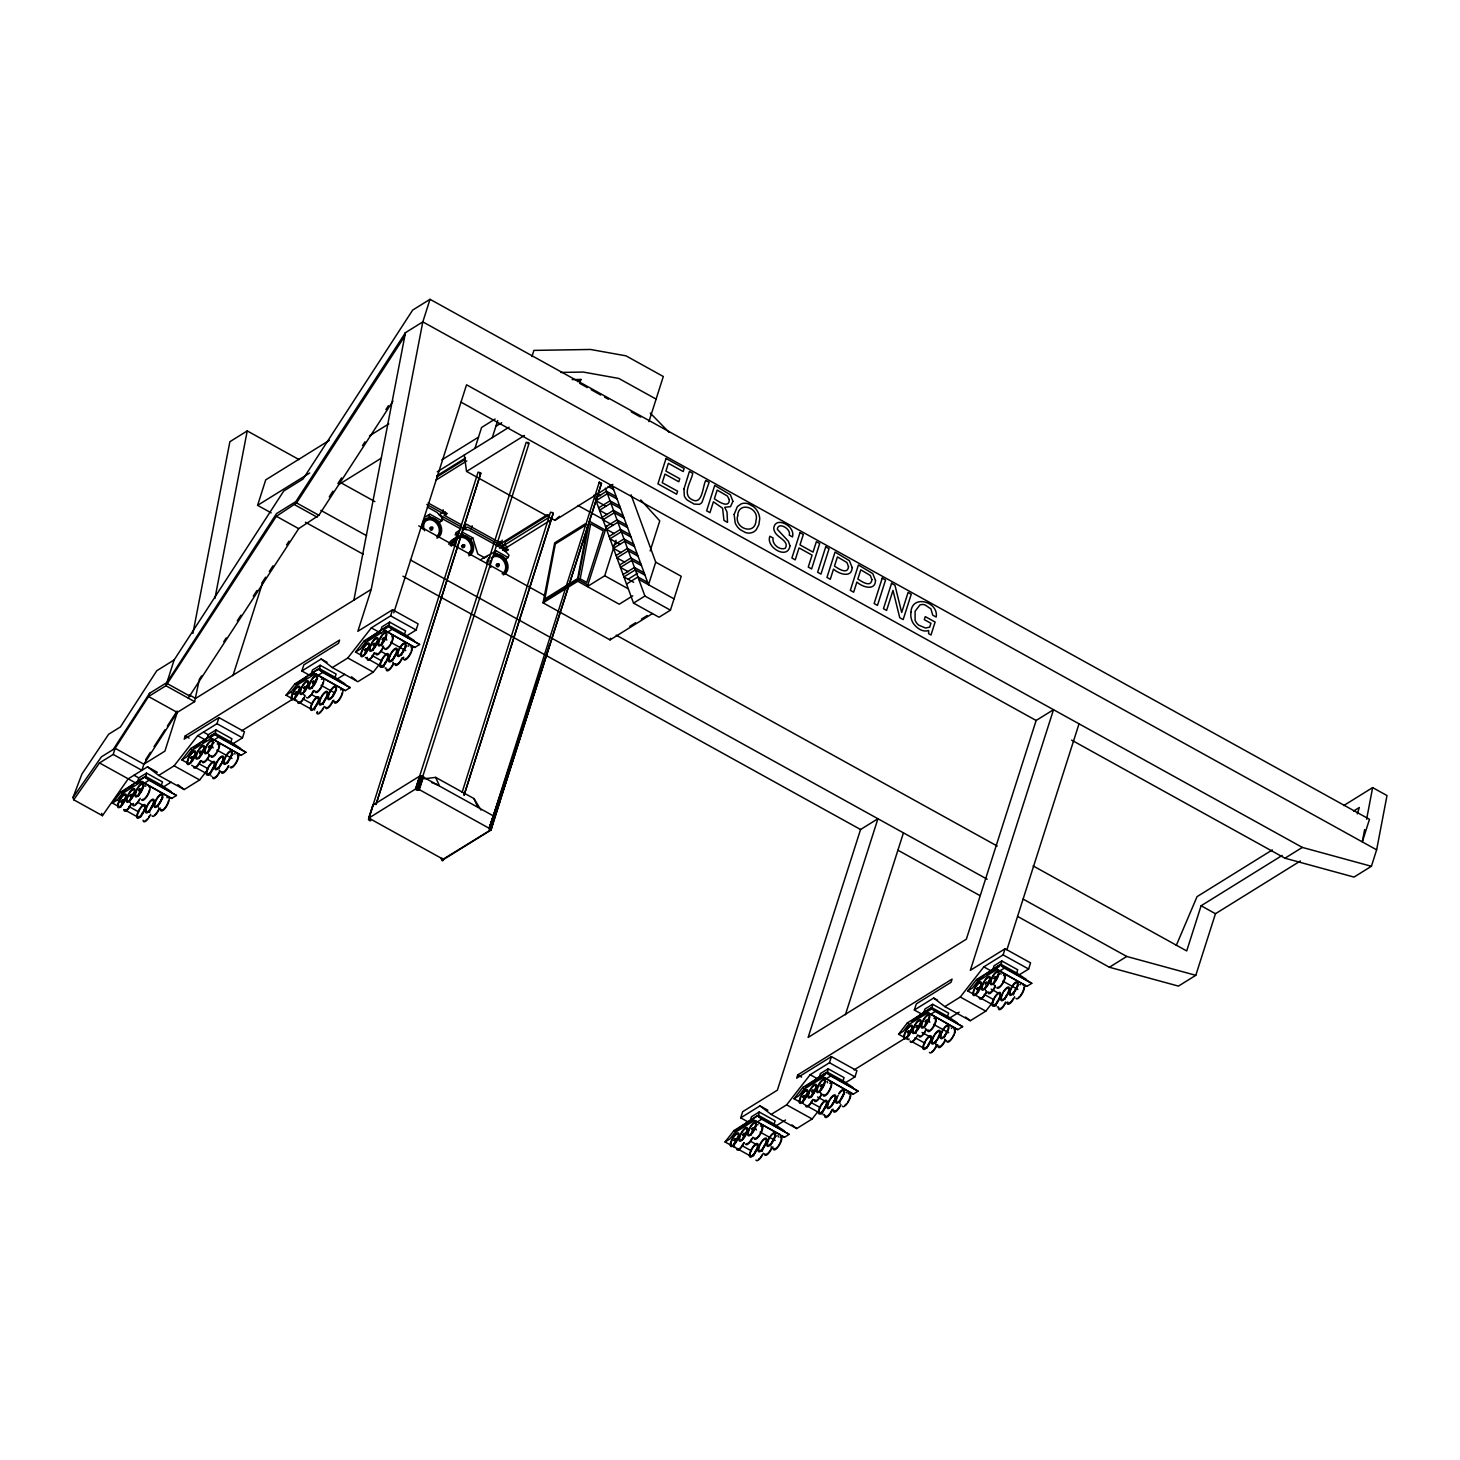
<?xml version="1.0" encoding="UTF-8"?>
<svg xmlns="http://www.w3.org/2000/svg" width="1460" height="1460" viewBox="0 0 1460 1460"><rect width="100%" height="100%" fill="white"/><g stroke="black" fill="none" stroke-linecap="round" stroke-linejoin="round"><path stroke-width="1.5" d="M432.342 529.159C430.846 533.01 427.889 525.764 431.722 527.754M652.492 613.547L610.043 639.9L543.047 602.834L554.69 542.846L585.551 523.665M586.19 524.779L555.329 543.959L544.854 598.91L577.649 578.543L587.705 525.783M580.204 578.835L590.68 523.848L603.272 530.82L586.792 582.485L580.204 578.835L579.237 579.438M1364.644 829.572L1362.29 841.891L1369.48 819.315L430.025 299.3L412.669 310.086L303.041 479.026L283.751 490.998L174.142 659.938L165.911 685.744L148.537 696.529L115.157 748.305L113.205 754.437L99.499 762.941L73.73 799.788L102.437 815.684L128.206 778.837L147.515 766.847L157.315 772.285M1366.615 819.242L1372.637 787.597L1387 795.554L1376.634 849.83L1371.396 866.291L1354.022 877.077L1284.964 858.206L1071.64 740.129M192.903 633.403L229.877 441.705L247.233 430.919L299.099 459.626M199.016 680.962L194.618 701.639L177.244 712.425L143.865 764.201L141.912 770.314L113.205 754.437M214.93 598.454L247.233 430.919M353.868 600.151L405.46 332.661L422.816 321.875L430.025 299.3M406.5 635.994L416.137 629.99L418.107 623.858L392.576 609.733L357.846 631.304L371.241 589.365L422.816 321.875L1376.634 849.83M368.522 819.462C370.767 815.008 372.026 824.17 368.522 819.462L478.077 472.146L480.668 472.784L479.72 473.697M480.632 473.551L375.968 804.624L480.851 473.223M415.443 789.294L418.363 790.225L415.443 789.294L526.166 442.344L528.666 442.617L527.954 443.73M462.126 792.324L550.493 512.223L552.847 512.661L552.5 513.792M464.061 795.226L553.048 513.646M443.876 859.52C438.748 855.159 442.854 864.557 443.384 859.046L491.144 829.663L499.63 802.836L498.699 801.047L488.881 828.587L490.651 830.229L549.635 644.462L489.392 828.002M499.594 802.434L601.502 483.351L599.293 482.128L599.239 483.461M464.152 794.915L553.267 513.299M491.144 829.663L489.283 828.349L599.293 482.128M194.618 701.639L165.911 685.744L276.36 516.274L296.562 502.915L403.945 337.406L405.46 332.661L295.851 501.601L276.542 513.573L166.933 682.514L149.577 693.299L148.537 696.529L177.244 712.425L164.907 751.133L143.865 764.201L115.157 748.305L101.452 756.809L73 797.507L73.73 799.788M120.231 807.38L112.402 803.055L121.289 791.667L122.239 792.196L137.751 781.1L138.791 777.888L146.511 773.088L162.462 781.921L161.421 785.152L171.313 791.703M146.511 773.088L145.781 777.578M271.177 512.861L257.599 505.342L265.72 479.865L329.394 440.318M309.721 675.341L301.873 670.98L303.826 664.866L338.556 643.294L339.578 640.064L185.219 735.931L184.197 739.143L218.927 717.59L244.44 731.716L242.488 737.829L232.833 743.833M193.432 747.83L207.21 737.975L208.251 734.745L215.97 729.945L231.921 738.778L230.881 742.008L240.772 748.56M147.515 766.847L158.702 775.424L174.123 765.825L197.666 735.694L216.974 723.704L218.927 717.59M232.943 675.633L262.745 582.284M215.97 729.945L215.24 734.435L209.82 737.811M311.527 709.305L286.05 695.197L294.938 683.827L295.905 684.357L311.418 673.261L312.44 670.049L320.16 665.249L336.11 674.082L335.088 677.312L344.962 683.864M320.16 665.249L319.448 669.739M367.08 639.973L380.877 630.136L381.899 626.906L389.619 622.106L405.57 630.939L404.548 634.169L414.421 640.721M301.873 670.98L321.163 659.008L332.351 667.567L347.79 657.986L371.333 627.855L390.623 615.864L392.576 609.733M389.619 622.106L388.907 626.595M393.762 612.853L466.543 384.801L1302.338 847.42L1371.396 866.291M551.917 519.358L502.714 549.909L505.58 551.515L508.481 549.708L467.656 527.115L464.755 528.903L439.241 514.778L442.124 512.989L443.165 509.759M438.183 523.063L441.851 520.782L442.617 518.373L437.014 512.405L427.433 507.113M461.579 524.888L444.351 515.343L445.391 512.113M474.92 448.402L481.599 427.452L495.104 419.056M455.264 540.109L457.327 533.648M457.491 537.006L458.86 532.699L455.191 534.981L455.976 532.553L459.827 530.163M415.662 788.966L419.768 776.063L372.884 805.172L368.778 818.074L443.566 859.484L491.034 829.992L494.392 817.016M492.276 437.635L497.732 420.535M464.755 528.903L465.776 525.673M471.16 529.049L472.182 525.819M531.933 356.568L533.885 350.4L590.497 349.469L625.993 355.838L663.314 376.498L648.915 421.666M373.066 805.263L368.814 818.093L415.99 788.747L417.706 789.185L421.83 776.282L492.987 815.684M422.506 777.213L529.086 443.274M422.634 777.267L421.83 776.282L423.455 776.72L419.33 789.623L415.899 788.856L419.33 789.623L489.283 828.349M499.229 544.58L500.251 541.368M501.163 543.394L502.185 540.163M504.357 545.164L505.379 541.934L549.142 514.76M504.539 559.782L508.189 557.519L508.974 555.092L503.353 549.142L468.916 530.071L461.762 528.958M572.192 379.6L580.916 379.472L579.693 383.341L587.34 387.575M543.047 602.834L577.777 581.262L589.42 521.275L605.371 530.108M606.648 526.074L587.34 586.555L604.714 575.769L613.985 546.733L612.598 545.967L623.967 538.904L633.677 544.27M614.496 545.127L616.029 540.291M610.043 639.9L610.554 638.294M650.174 550.949L659.774 520.855L640.776 499.94M631.03 494.776L655.722 562.173L648.514 584.748L612.744 487.147L609.97 485.614M593.983 495.195L633.53 603.108L659.044 617.233L670.432 610.17L681.236 576.298L655.722 562.173M748.542 1122.192L740.695 1117.849L742.647 1111.717L777.377 1090.164L860.561 829.517L877.934 818.731L808.128 1037.439L966.356 939.182L1036.144 720.473L1053.518 709.688L970.334 970.334L1005.064 948.763L1030.578 962.888L1028.625 969.02L1018.989 975.006M750.549 1156.046L725.072 1141.957L733.96 1130.569L734.928 1131.098L750.44 1120.021L751.462 1116.791L759.182 1111.991L775.132 1120.824L774.11 1124.054L783.983 1130.606M759.182 1111.991L758.47 1116.48M922.209 1014.353L914.343 1010.01L916.314 1003.878L951.044 982.306L952.066 979.094L797.707 1074.943L796.686 1078.173L831.415 1056.602L856.929 1070.727L854.976 1076.859L845.322 1082.846M805.591 1086.678L819.389 1076.823L820.411 1073.593L828.13 1068.793L844.081 1077.626L843.059 1080.856L852.932 1087.408M740.695 1117.849L759.985 1105.877L771.172 1114.436L786.611 1104.855L810.154 1074.724L829.462 1062.734L831.415 1056.602M828.13 1068.793L827.418 1073.283M845.395 1014.755L903.448 832.857M911.825 1020.905L923.888 1012.291L924.928 1009.061L932.648 1004.279L948.598 1013.094L947.558 1016.324L957.45 1022.876M932.648 1004.279L931.918 1008.75L912.007 1021.124M995.118 1006.104L967.67 990.92L976.576 979.532L977.525 980.061L993.037 968.984L994.078 965.753L1001.779 960.954L1017.729 969.787L1016.707 973.017L1026.581 979.569M914.343 1010.01L933.652 998.038L944.839 1006.597L960.278 997.016L983.821 966.867L1003.111 954.895L1005.064 948.763M1001.779 960.954L1001.067 965.443M1006.944 949.712L1079.031 723.813M1282.154 855.451L1201.105 905.766L1186.706 950.934L1033.114 865.908M1017.675 916.478L1109.381 967.25L1178.439 986.102L1195.795 975.316L1215.468 913.723L1300.367 860.998M1357.307 813.841L1359.333 807.508L1353.548 811.103M499.521 802.033L601.502 483.351M419.312 788.035L423.455 776.72L422.36 777.45M73 797.507L81.942 774.001L108.66 734.234L120.432 726.916L156.786 670.724L174.142 659.938M1176.267 945.441L1197.054 896.641L1272.317 849.921M113.223 749.491L149.577 693.299M145.58 759.766L150.417 752.283M154.048 746.662L164.962 729.799M167.371 726.058L177.061 711.075M199.126 679.703L201.589 675.907M223.745 641.725L226.209 637.929M237.305 620.847L240.991 615.153M253.31 596.173L256.996 590.479M261.924 582.887L265.629 577.193M269.315 571.499L273.02 565.805M286.562 544.927L289.025 541.131M188.231 698.099L298.698 528.648L318.901 515.27L392.941 401.135M329.266 496.874L332.953 491.18M337.88 483.589L341.567 477.894M362.518 445.628L364.982 441.832M385.915 409.566L388.378 405.752M112.402 803.055L117.22 800.043L122.184 793.692L141.875 781.465L171.66 798.456L176.496 795.463L144.832 777.048L121.289 791.667M181.861 759.912L190.749 748.524L214.291 733.905L245.955 752.32L241.137 755.331L211.335 738.322L191.643 750.549L186.679 756.919L181.861 759.912L187.738 763.16M158.702 775.424L184.215 789.55L199.655 779.95L206.572 771.099M286.05 695.197L290.868 692.204L295.851 685.853L315.524 673.626L345.327 690.616L350.144 687.623L318.481 669.209L294.938 683.827M355.51 652.072L364.398 640.684L387.94 626.066L419.604 644.481L414.786 647.473L384.984 630.483L365.31 642.71L360.328 649.08L355.51 652.072L361.387 655.321M332.351 667.567L357.864 681.711L373.304 672.111L380.239 663.26M794.021 1098.759L802.909 1087.371L826.451 1072.753L858.115 1091.168L853.297 1094.179L823.495 1077.17L803.821 1089.397L798.839 1095.766L794.021 1098.759L799.898 1102.008M771.172 1114.436L796.704 1128.562L812.143 1118.98L817.673 1111.899M898.539 1034.227L907.427 1022.84L930.969 1008.221L962.633 1026.654L957.815 1029.647L928.012 1012.656L908.321 1024.865L903.357 1031.234L898.539 1034.227L908.339 1039.648M976.576 979.532L1000.118 964.914L1031.782 983.328L1026.946 986.34L997.162 969.33L977.47 981.558L972.506 987.927L967.67 990.92M944.839 1006.597L970.353 1020.722L985.792 1011.141L992.709 1002.272M464.298 455.009L466.561 471.434L554.928 520.344L559.417 516.329M423.455 776.72L422.214 777.815L421.356 776.647M257.599 505.342L309.684 473.003M369.508 435.846L388.798 423.874M338.793 484.574L381.243 458.203M441.851 459.882L478.515 437.124M495.889 426.338L501.674 422.743M577.448 381.626L580.916 379.472M437.288 471.781L509.102 427.178M436.613 475.942L465.558 457.965M436.649 477.073L465.192 459.352M435.956 480.103L466.817 460.922M466.561 471.434L524.45 435.481M441.851 520.782L430.043 514.248L427.926 515.562L439.715 522.096M444.351 515.343L447.253 513.555L428.108 502.952M463.495 525.947L466.379 524.14L507.533 546.916M371.241 589.365L195.64 698.409L189.271 694.887M469.116 540.182L472.784 537.919L477.803 553.979L484.173 557.501L496.4 550.986L508.189 557.519M497.294 545.784L547.464 514.632M480.322 559.892L484.173 557.501M499.521 548.157L548.723 517.588M496.4 550.986L494.265 552.3L506.072 558.833M502.404 549.745L503.353 549.142M554.928 520.344L612.817 484.392M137.751 781.1L145.471 776.318L161.421 785.152M207.21 737.975L214.93 733.175L230.881 742.008M311.418 673.261L319.138 668.479L335.088 677.312M380.877 630.136L388.597 625.336L404.548 634.169M597.049 497.185L606.539 491.29L616.248 496.674M122.239 792.196L125.87 789.933M129.484 787.688L133.115 785.443M136.729 783.199L140.361 780.954M193.523 747.921L198.943 744.563M202.575 742.3L206.189 740.056M301.326 680.981L306.764 677.604M310.396 675.36L314.01 673.096M367.172 640.082L379.855 632.216M383.469 629.972L387.101 627.727M141.875 781.465L144.23 783.272L149.048 780.279L176.496 795.463M213.689 740.147L218.525 737.136L245.955 752.32M315.524 673.626L317.879 675.433L322.715 672.439L350.144 687.623M387.356 632.289L392.174 629.296L419.604 644.481M598.636 507.879L610.024 500.817L619.733 506.182M241.612 730.876L291.781 699.723M163.374 786.958L171.094 782.177M337.041 679.119L344.761 674.337M602.122 517.406L613.51 510.343L623.219 515.708M605.608 526.932L616.996 519.851L626.705 525.235M609.094 536.459L620.482 529.378L630.191 534.761M616.083 555.493L627.471 548.431L637.18 553.796M543.558 601.21L578.288 579.638L587.869 584.949M619.569 565.02L630.957 557.957L640.666 563.323M623.055 574.546L634.443 567.466L644.152 572.849M628.092 579.218L637.582 573.324M626.541 584.055L637.929 576.992L647.638 582.376M632.746 595.826L619.241 604.221L577.777 581.262M633.53 603.108L644.9 596.045L670.432 610.17M629.844 626.322L635.629 622.726M641.433 619.131L647.218 615.536M819.389 1076.823L827.108 1072.023L843.059 1080.856M993.037 968.984L1000.757 964.184L1016.707 973.017M750.44 1120.021L758.16 1115.221L774.11 1124.054M923.888 1012.291L931.608 1007.491L947.558 1016.324M733.96 1130.569L757.503 1115.951L789.167 1134.365L784.348 1137.358L754.546 1120.367L734.873 1132.595L729.89 1138.964L725.072 1141.957M805.683 1086.769L825.612 1074.414M977.525 980.061L982.963 976.685M986.577 974.441L999.26 966.575M734.928 1131.098L753.031 1119.856M825.867 1078.995L830.685 1075.984L858.115 1091.168M997.162 969.33L999.516 971.137L1004.334 968.144L1031.782 983.328M756.9 1122.174L761.737 1119.181L789.167 1134.365M930.367 1014.463L935.203 1011.47L962.633 1026.654M854.1 1069.906L904.269 1038.753M775.862 1125.988L785.517 1120.003M949.511 1018.149L959.165 1012.163M1343.711 805.573L1372.637 787.597M1109.381 967.25L1126.755 956.464L1195.795 975.316M1284.964 858.206L1302.338 847.42M436.923 538.174L438.474 537.335A11.224 9.07 58.2 0 0 434.952 518.866A11.224 9.07 58.2 0 0 422.451 528.465M468.824 555.84L470.375 554.983A11.224 9.07 58.2 0 0 472.511 542.883A11.224 9.07 58.2 0 0 461.816 535.218M503.262 574.893L504.832 574.054A11.224 9.07 58.2 0 0 506.31 560.64A11.224 9.07 58.2 0 0 493.882 554.709M424.805 517.041L430.043 514.248M483.625 558.304L487.111 556.442M925.932 1020.175C923.048 1025.449 927.903 1015.795 929.801 1022.274M417.87 789.842L419.33 789.623L417.706 789.185M424.459 778.746L435.682 777.377L473.952 798.565L480.979 810.044M560.64 372.428L583.288 372.063L618.784 378.432L656.106 399.091M383.013 638.038C379.819 643.002 384.965 634.333 386.791 640.119M209.346 745.877C206.17 750.841 211.298 742.173 213.124 747.958M752.575 1127.905C749.308 1132.814 754.802 1124.328 756.353 1130.003M431.521 782.469L439.277 785.48L435.682 777.377M497.769 564.254C493.316 563.706 499.083 569.856 498.553 565.13M577.649 578.543L579.273 579.218M591.172 389.71L600.735 395.003M604.568 397.12L608.4 399.237M631.195 411.866L640.666 417.104M461.123 402.193L1036.144 720.473M608.072 486.454L613.62 489.52M617.106 499.046L607.396 493.681L596.027 500.743L605.736 506.109M597.25 493.827L600.571 495.67M620.61 508.573L610.9 503.189L599.512 510.27L607.269 514.559M624.095 518.099L614.386 512.716L602.998 519.778L612.707 525.162M627.581 527.608L617.872 522.242L606.484 529.305L614.258 533.612M578.032 505.489L603.947 519.833M631.067 537.134L621.358 531.769L609.97 538.831L619.679 544.197M634.553 546.661L624.843 541.277L613.455 548.358L621.23 552.646M638.038 556.187L628.329 550.803L616.959 557.884L624.716 562.173M641.542 565.695L631.833 560.33L620.445 567.392L628.202 571.699M645.028 575.222L635.319 569.856L623.931 576.919L633.64 582.303M638.805 579.383L674.027 598.874M604.714 575.769L628.293 588.818M1201.105 905.766L1215.468 913.723M442.234 512.642L446.158 514.814M426.813 504.503L442.124 512.989M501.455 546.952L507.514 550.311M442.088 518.629L460.028 528.557M462.948 532.462L472.784 537.919M460.831 533.794L470.667 539.233M340.983 482.804L374.891 501.583M418.764 525.856L544.434 595.424M616.23 635.173L997.216 846.034M320.817 510.361L366.57 535.692M410.351 559.91L987.179 879.212M1023.077 899.068L1126.755 956.464M296.562 502.915L318.901 515.27M294.81 504.832L317.149 517.187M305.432 522.242L363.138 554.18M402.923 576.207L860.561 829.517M898.046 850.267L979.788 895.509M276.36 516.274L298.698 528.648M390.623 615.864L416.137 629.99M1003.111 954.895L1028.625 969.02M384.984 630.483L414.786 647.473M999.516 971.137L1026.946 986.34M371.333 627.855L381.151 633.293M983.821 966.867L991.668 971.228M390.568 642.217L405.661 650.576M1002.728 981.065L1017.821 989.424M364.398 640.684L365.365 641.214M365.31 642.71L369.234 644.882M380.987 651.379L386.863 654.646M977.47 981.558L981.394 983.73M991.194 989.15L999.023 993.493M372.099 655.577L381.899 660.997M984.259 994.424L994.059 999.845M365.31 657.493L382.94 667.256M347.79 657.986L373.304 672.111M960.278 997.016L985.792 1011.141M321.163 659.008L327.058 662.274M933.652 998.038L937.576 1000.209M928.012 1012.656L957.815 1029.647M317.879 675.433L345.327 690.616M321.09 685.342L334.303 692.661M933.579 1024.372L948.69 1032.731M907.427 1022.84L908.394 1023.369M311.527 694.522L317.404 697.77M922.045 1032.457L929.892 1036.801M290.868 692.204L294.792 694.376M302.64 698.72L312.422 704.14M915.11 1037.75L924.91 1043.17M912.245 1041.82L924.016 1048.335M167.663 683.827L189.982 696.183M216.974 723.704L242.488 737.829M829.462 1062.734L854.976 1076.859M203.469 732.099L208.251 734.745M211.335 738.322L241.137 755.331M823.495 1077.17L853.297 1094.179M197.666 735.694L205.531 740.038M810.154 1074.724L818.02 1079.068M216.901 750.057L232.012 758.415M185.219 735.931L189.143 738.103M797.707 1074.943L801.631 1077.115M190.749 748.524L191.716 749.053M802.909 1087.371L803.876 1087.901M191.643 750.549L195.567 752.721M207.32 759.236L213.215 762.485M803.821 1089.397L807.727 1091.569M817.527 1096.989L825.375 1101.333M198.432 763.416L208.232 768.854M810.61 1102.264L820.411 1107.702M191.661 765.332L209.291 775.096M803.821 1104.18L821.451 1113.943M174.123 765.825L199.655 779.95M786.611 1104.855L812.143 1118.98M759.985 1105.877L767.851 1110.221M133.992 775.242L138.791 777.888M754.546 1120.367L780.023 1134.475M144.23 783.272L171.66 798.456M99.499 762.941L136.072 783.18M760.112 1132.084L775.223 1140.442M750.549 1141.264L756.426 1144.53M122.184 793.692L128.06 796.941M137.861 802.361L143.737 805.628M117.22 800.043L121.143 802.215M128.973 806.559L138.773 811.979M741.662 1145.461L751.444 1150.881M124.155 809.552L137.861 817.144M421.83 776.282L422.907 777.085M1000.118 964.914L1004.334 968.144M965.553 1017.054L970.353 1020.722M930.969 1008.221L935.203 1011.47M387.94 626.066L392.174 629.296M351.477 676.801L356.276 680.47M318.481 669.209L322.715 672.439M826.451 1072.753L830.685 1075.984M791.904 1124.893L796.704 1128.562M757.503 1115.951L761.737 1119.181M781.976 1135.552L784.348 1137.358M214.291 733.905L218.525 737.136M177.828 784.64L184.215 789.55M144.832 777.048L149.048 780.279M650.248 413.07L669.118 432.361M489.027 828.44L490.45 830.357M473.952 798.565L477.566 806.668M605.371 488.114L644.9 596.045M101.707 813.384L102.437 815.684M416.629 788.364L416.812 789.349M945.587 1039.575A6.57 2.19 -61 0 1 944.565 1039.064M944.51 1037.129A6.57 2.19 -61 0 1 947.996 1030.012M951.281 1027.986A6.57 2.19 -61 0 1 951.683 1028.424M218.325 744.655A6.57 2.19 -61 0 1 218.452 748.378M217.887 749.874A6.57 2.19 -61 0 1 217.138 751.407M216.262 752.867A6.57 2.19 -61 0 1 214.328 755.185M213.434 755.897A6.57 2.19 -61 0 1 211.627 755.733M322.988 682.331A6.57 2.19 -61 0 1 319.977 688.828A6.57 2.19 -61 0 1 316.218 691.492M374.654 652.711A7.738 2.573 -61 0 1 367.281 659.628M367.099 658.661A7.738 2.573 -61 0 1 367.208 657.347M304.647 694.996A6.57 2.19 -61 0 1 303.625 694.486M303.552 692.551A6.57 2.19 -61 0 1 308.936 683.682M296.745 700.034A6.57 2.19 -61 0 1 294.938 699.869M294.774 699.066A6.57 2.19 -61 0 1 296.526 693.573M297.42 692.113A6.57 2.19 -61 0 1 300.249 689.065M422.798 529.031A9.672 7.829 58.2 0 1 433.565 520.764A9.672 7.829 58.2 0 1 436.613 536.678M190.676 762.649A6.57 2.19 -61 0 1 196.06 753.78M209.692 755.167A7.738 2.573 -61 0 1 204.966 761.901A7.738 2.573 -61 0 1 202.119 761.116M313.882 690.47A7.738 2.573 -61 0 1 306.509 697.369M313.407 690.562A6.57 2.19 -61 0 1 311.765 693.536M310.816 694.832A6.57 2.19 -61 0 1 308.936 696.584M995.027 986.266A6.57 2.19 -61 0 1 988.767 992.143M986.832 991.559A7.738 2.573 -61 0 1 982.087 998.293A7.738 2.573 -61 0 1 979.259 997.509M200.531 760.66A6.57 2.19 -61 0 1 194.654 766.974M917.683 1034.884A7.738 2.573 -61 0 1 912.956 1041.601A7.738 2.573 -61 0 1 910.127 1040.834M995.519 986.175A7.738 2.573 -61 0 1 990.774 992.909A7.738 2.573 -61 0 1 987.946 992.125M1013.422 998.384A6.57 2.19 -61 0 1 1007.747 1001.925M986.266 990.701A6.57 2.19 -61 0 1 985.646 990.647M985.098 989.387A6.57 2.19 -61 0 1 986.084 985.427M986.851 983.894A6.57 2.19 -61 0 1 990.555 979.386M976.411 994.771A6.57 2.19 -61 0 1 981.868 984.788M1013.55 994.935A6.57 2.19 -61 0 1 1018.113 985.664M1019.81 984.606A6.57 2.19 -61 0 1 1020.43 984.66M138.499 796.12A6.57 2.19 -61 0 1 143.956 786.137M145.361 785.845A6.57 2.19 -61 0 1 145.763 786.301M1003.987 974.568A7.738 2.573 -61 0 1 1003.312 982.58A7.738 2.573 -61 0 1 996.815 987.69M1002.764 992.727A7.738 2.573 -61 0 1 1009.426 988.219A7.738 2.573 -61 0 1 1003.713 999.826A7.738 2.573 -61 0 1 1001.889 994.534M1014.645 996.76A7.738 2.573 -61 0 1 1009.918 1003.495A7.738 2.573 -61 0 1 1007.09 1002.71M149.595 812.453A6.57 2.19 -61 0 1 154.139 803.183M121.125 806.905A6.57 2.19 -61 0 1 126.6 796.923M201.005 760.569A7.738 2.573 -61 0 1 193.632 767.467M454.352 546.113A11.224 9.07 58.2 0 1 459.425 535.637M314.557 710.016A6.57 2.19 -61 0 1 316.309 704.523M317.185 703.063A6.57 2.19 -61 0 1 319.12 700.727M305.195 695.854A7.738 2.573 -61 0 1 300.468 702.589A7.738 2.573 -61 0 1 297.639 701.804M219.602 770.588A6.57 2.19 -61 0 1 219.201 770.132M219.146 768.197A6.57 2.19 -61 0 1 220.807 763.836M221.683 762.375A6.57 2.19 -61 0 1 224.511 759.328M228.344 765.861A6.57 2.19 -61 0 1 222.084 771.72M1003.987 991.449A6.57 2.19 -61 0 1 1008.75 990.099A6.57 2.19 -61 0 1 1003.038 999.516A6.57 2.19 -61 0 1 1003.111 992.909M994.953 985.317A6.57 2.19 -61 0 1 993.932 984.807M993.877 982.872A6.57 2.19 -61 0 1 999.242 974.003M1000.647 973.71A6.57 2.19 -61 0 1 1001.049 974.167M220.132 771.19A7.738 2.591 -61 0 1 215.386 777.906A7.738 2.591 -61 0 1 212.576 777.085M237.305 754.163A7.738 2.573 -61 0 1 236.629 762.175A7.738 2.573 -61 0 1 230.132 767.267M158.885 809.004A6.57 2.19 -61 0 1 154.431 815.027M131.546 803.693A7.738 2.573 -61 0 1 126.819 810.428A7.738 2.573 -61 0 1 123.972 809.643M199.272 758.379A6.57 2.19 -61 0 1 204.728 748.396M209.127 754.309A6.57 2.19 -61 0 1 208.506 754.254M207.959 752.977A6.57 2.19 -61 0 1 210.13 746.754A6.57 2.19 -61 0 1 214.2 742.647M166.914 797.707A7.738 2.573 -61 0 1 167.17 805.299A7.738 2.573 -61 0 1 160.49 809.461M1004.973 999.206A6.57 2.19 -61 0 1 1006.615 994.844M1007.509 993.384A6.57 2.19 -61 0 1 1009.426 991.048M160.235 808.055A6.57 2.19 -61 0 1 158.83 808.329M158.264 807.07A6.57 2.19 -61 0 1 158.355 805.957M158.702 804.606A6.57 2.19 -61 0 1 160.016 801.577M160.91 800.135A6.57 2.19 -61 0 1 162.826 797.799M219.675 771.245A6.57 2.19 -61 0 1 213.799 777.559M130.36 802.781A6.57 2.19 -61 0 1 129.958 802.325M129.904 800.39A6.57 2.19 -61 0 1 131.564 796.029M132.44 794.568A6.57 2.19 -61 0 1 135.269 791.521M149.449 815.921A6.57 2.19 -61 0 1 148.573 817.381M147.606 818.659A6.57 2.19 -61 0 1 144.96 820.757M159.359 808.895A7.738 2.573 -61 0 1 151.986 815.793M323.116 708.082A6.57 2.19 -61 0 1 322.222 709.523M321.273 710.819A6.57 2.19 -61 0 1 319.393 712.571M317.587 712.407A6.57 2.19 -61 0 1 317.422 711.604M324.321 706.476A7.738 2.591 -61 0 1 319.594 713.21A7.738 2.591 -61 0 1 316.765 712.389M333.026 701.055A7.738 2.573 -61 0 1 328.299 707.79A7.738 2.573 -61 0 1 325.452 707.005M909.233 1039.064A6.57 2.19 -61 0 1 908.448 1039.41M907.427 1038.899A6.57 2.19 -61 0 1 911.825 1028.807M490.852 567.52A9.672 7.829 58.2 0 1 490.341 560.53M491.272 558.596A9.672 7.829 58.2 0 1 504.539 560.165A9.672 7.829 58.2 0 1 502.13 573.78M227.833 762.813A6.57 2.19 -61 0 1 233.198 753.944M234.604 753.652A6.57 2.19 -61 0 1 235.005 754.108M131.071 803.785A6.57 2.19 -61 0 1 124.793 809.661M986.358 991.668A6.57 2.19 -61 0 1 981.886 997.691M981.102 998.038A6.57 2.19 -61 0 1 980.481 997.983M228.837 765.77A7.738 2.573 -61 0 1 224.092 772.486A7.738 2.573 -61 0 1 221.263 771.701M454.918 542.061A9.672 7.829 58.2 0 1 455.867 540.127M459.079 537.645A9.672 7.829 58.2 0 1 469.792 542.773A9.672 7.829 58.2 0 1 468.514 554.326M150.672 814.333A7.738 2.591 -61 0 1 145.927 821.049A7.738 2.591 -61 0 1 143.117 820.228M372.921 650.539A6.57 2.19 -61 0 1 375.111 644.316A6.57 2.19 -61 0 1 379.18 640.21M385.988 667.859A6.57 2.19 -61 0 1 385.203 668.187M384.016 666.873A6.57 2.19 -61 0 1 385.768 661.398M386.663 659.938A6.57 2.19 -61 0 1 389.491 656.89M402.486 657.913A7.738 2.573 -61 0 1 397.759 664.647A7.738 2.573 -61 0 1 394.912 663.862M391.827 635.72A7.738 2.573 -61 0 1 390.641 644.608A7.738 2.573 -61 0 1 384.454 647.875M402.011 658.022A6.57 2.19 -61 0 1 395.733 663.88M364.343 654.81A6.57 2.19 -61 0 1 370.493 645.594M777.815 1135.697A6.57 2.19 -61 0 1 778.381 1136.957M772.906 1146.958A6.57 2.19 -61 0 1 772.121 1147.286M771.5 1147.231A6.57 2.19 -61 0 1 771.099 1146.793M771.044 1144.859A6.57 2.19 -61 0 1 772.705 1140.497M773.581 1139.037A6.57 2.19 -61 0 1 776.41 1135.99M1004.717 976.922A6.57 2.19 -61 0 1 1002.089 983.858A6.57 2.19 -61 0 1 997.837 987.197M1003.531 975.609A6.57 2.19 -61 0 1 1004.553 976.101M333.884 700.198A6.57 2.19 -61 0 1 333.099 700.544M332.369 696.767A6.57 2.19 -61 0 1 333.683 693.737M334.559 692.277A6.57 2.19 -61 0 1 336.475 689.959M332.551 701.147A6.57 2.19 -61 0 1 328.08 707.188M327.296 707.534A6.57 2.19 -61 0 1 326.675 707.48M138.992 799.934A6.57 2.19 -61 0 1 138.116 801.394M137.149 802.671A6.57 2.19 -61 0 1 135.287 804.442M133.481 804.259A6.57 2.19 -61 0 1 133.316 803.456M945.022 1040.177A6.57 2.19 -61 0 1 938.762 1046.053M149.34 790.17A6.57 2.19 -61 0 1 143.974 799.04M143.171 799.386A6.57 2.19 -61 0 1 142.569 799.332M927.136 1047.915A6.57 2.19 -61 0 1 930.64 1040.797M931.608 1039.757A6.57 2.19 -61 0 1 932.502 1039.045M168.484 800.773A6.57 2.19 -61 0 1 164.98 807.891A6.57 2.19 -61 0 1 161.293 809.479M742.574 1139.293A6.57 2.19 -61 0 1 747.958 1130.423M217.23 743.961A7.738 2.573 -61 0 1 217.485 751.572A7.738 2.573 -61 0 1 210.806 755.714M933.907 1018.295A7.738 2.573 -61 0 1 934.163 1025.887A7.738 2.573 -61 0 1 927.483 1030.048M211.536 776.027A6.57 2.19 -61 0 1 210.933 775.972M210.368 774.712A6.57 2.19 -61 0 1 214.93 765.442M342.133 692.916A6.57 2.19 -61 0 1 341.22 695.763M340.472 697.296A6.57 2.19 -61 0 1 334.96 701.621M303.972 697.478A6.57 2.19 -61 0 1 298.442 701.822M762.138 1154.823A6.57 2.19 -61 0 1 760.295 1157.579M759.328 1158.62A6.57 2.19 -61 0 1 758.415 1159.331M148.701 786.703A7.738 2.573 -61 0 1 148.026 794.714A7.738 2.573 -61 0 1 141.529 799.806M925.895 1029.592A6.57 2.19 -61 0 1 922.337 1034.903M920.639 1035.961A6.57 2.19 -61 0 1 920.019 1035.907M763.343 1153.236A7.738 2.591 -61 0 1 755.97 1160.098M1005.958 1002.199A7.738 2.591 -61 0 1 1001.213 1008.915A7.738 2.591 -61 0 1 998.403 1008.093M916.114 1033.516A6.57 2.19 -61 0 1 920.512 1023.423M998.147 1006.707A6.57 2.19 -61 0 1 997.362 1007.035M996.194 1005.721A6.57 2.19 -61 0 1 996.286 1004.608M996.614 1003.257A6.57 2.19 -61 0 1 997.928 1000.246M998.822 998.786A6.57 2.19 -61 0 1 1000.739 996.45M1023.861 987.508A6.57 2.19 -61 0 1 1020.266 995.756M1019.299 996.797A6.57 2.19 -61 0 1 1018.386 997.509M935.021 1018.971A6.57 2.19 -61 0 1 934.875 1023.442A6.57 2.19 -61 0 1 931.005 1029.519M930.111 1030.231A6.57 2.19 -61 0 1 928.305 1030.066M936.809 1045.506A7.738 2.591 -61 0 1 929.436 1052.368M925.804 1028.625A6.57 2.19 -61 0 1 925.184 1028.57M924.636 1027.311A6.57 2.19 -61 0 1 929.18 1018.022M926.005 1039.684A7.738 2.591 -61 0 1 931.589 1038.151A7.738 2.591 -61 0 1 924.837 1049.247A7.738 2.591 -61 0 1 924.947 1041.4M1005.484 1002.253A6.57 2.19 -61 0 1 999.224 1008.13M734.982 1147.122A6.57 2.19 -61 0 1 733.96 1146.629M733.796 1145.808A6.57 2.19 -61 0 1 735.548 1140.333M736.442 1138.873A6.57 2.19 -61 0 1 739.271 1135.825M760.459 1126.007A7.738 2.573 -61 0 1 760.715 1133.617A7.738 2.573 -61 0 1 754.017 1137.76M1023.131 985.172A7.738 2.573 -61 0 1 1022.456 993.165A7.738 2.573 -61 0 1 1015.959 998.275M401.482 654.974A6.57 2.19 -61 0 1 406.847 646.105M408.252 645.813A6.57 2.19 -61 0 1 408.654 646.269M400.314 646.78A7.738 2.573 -61 0 1 405.916 645.192A7.738 2.573 -61 0 1 399.201 656.27A7.738 2.573 -61 0 1 399.274 648.495M237.469 755.24A6.57 2.19 -61 0 1 236.283 761.992A6.57 2.19 -61 0 1 231.154 766.792M393.798 663.351A7.738 2.591 -61 0 1 389.053 670.067A7.738 2.591 -61 0 1 386.225 669.246M393.269 662.749A6.57 2.19 -61 0 1 392.868 662.292M392.795 660.358A6.57 2.19 -61 0 1 398.178 651.489M410.954 646.324A7.738 2.573 -61 0 1 410.278 654.317A7.738 2.573 -61 0 1 403.781 659.427M403.599 658.478A7.738 2.573 -61 0 1 403.708 657.164M383.579 646.123A6.57 2.19 -61 0 1 382.794 646.47M381.772 645.959A6.57 2.19 -61 0 1 386.17 635.866M937.685 1044.63A6.57 2.19 -61 0 1 936.9 1044.958M936.28 1044.904A6.57 2.19 -61 0 1 935.878 1044.447M935.732 1043.645A6.57 2.19 -61 0 1 936.736 1039.684M938.36 1036.709A6.57 2.19 -61 0 1 939.309 1035.414M940.277 1034.373A6.57 2.19 -61 0 1 941.189 1033.662M383.341 647.327A7.738 2.573 -61 0 1 378.615 654.062A7.738 2.573 -61 0 1 375.786 653.277M374.18 652.821A6.57 2.19 -61 0 1 371.588 657.091M370.621 658.131A6.57 2.19 -61 0 1 369.727 658.843M953.982 1028.479A7.738 2.573 -61 0 1 952.796 1037.366A7.738 2.573 -61 0 1 946.628 1040.633M812.691 1099.508A6.57 2.19 -61 0 1 808.22 1105.53M839.774 1106.242A6.57 2.19 -61 0 1 834.244 1110.567M839.025 1093.887A6.57 2.19 -61 0 1 843.789 1092.536A6.57 2.19 -61 0 1 838.077 1101.972A6.57 2.19 -61 0 1 838.131 1095.347M945.514 1040.086A7.738 2.573 -61 0 1 940.769 1046.82A7.738 2.573 -61 0 1 937.941 1046.035M926.37 1029.483A7.738 2.573 -61 0 1 921.643 1036.217A7.738 2.573 -61 0 1 918.796 1035.432M954.147 1029.574A6.57 2.19 -61 0 1 954.274 1033.297M953.709 1034.793A6.57 2.19 -61 0 1 952.96 1036.308M952.084 1037.768A6.57 2.19 -61 0 1 948.453 1041.162M915.566 1037.969A6.57 2.19 -61 0 1 911.952 1041.345M209.218 755.258A6.57 2.19 -61 0 1 203.341 761.572M840.996 1104.618A7.738 2.573 -61 0 1 836.27 1111.334A7.738 2.573 -61 0 1 833.423 1110.549M323.244 704.614A6.57 2.19 -61 0 1 327.807 695.343M321.437 679.265A7.738 2.573 -61 0 1 321.693 686.875A7.738 2.573 -61 0 1 314.995 691.018M451.633 546.095A9.672 7.829 58.2 0 1 452.965 541.915M832.309 1110.038A7.738 2.591 -61 0 1 827.564 1116.754A7.738 2.591 -61 0 1 824.736 1115.933M340.563 689.868A7.738 2.573 -61 0 1 340.819 697.46A7.738 2.573 -61 0 1 334.139 701.603M382.867 647.419A6.57 2.19 -61 0 1 379.308 652.748M378.395 653.459A6.57 2.19 -61 0 1 376.589 653.295M141 816.742A6.57 2.19 -61 0 1 142.66 812.362M143.536 810.902A6.57 2.19 -61 0 1 145.453 808.584M850.194 1095.365A6.57 2.19 -61 0 1 849.191 1099.307M848.442 1100.84A6.57 2.19 -61 0 1 847.567 1102.3M846.599 1103.596A6.57 2.19 -61 0 1 844.738 1105.348M849.027 1094.033A6.57 2.19 -61 0 1 849.647 1094.087M833.186 1109.144A6.57 2.19 -61 0 1 832.383 1109.491M831.652 1105.695A6.57 2.19 -61 0 1 832.966 1102.683M833.842 1101.223A6.57 2.19 -61 0 1 835.777 1098.905M312.148 688.28A6.57 2.19 -61 0 1 317.605 678.298M452.235 544.543A11.224 9.07 58.2 0 1 457.509 536.842M486.673 563.615A11.224 9.07 58.2 0 1 489.867 557.027M505.635 571.261A11.224 9.07 58.2 0 1 504.558 573.506M830.339 1082.426A7.738 2.573 -61 0 1 829.152 1091.295A7.738 2.573 -61 0 1 822.966 1094.562M936.353 1045.579A6.57 2.19 -61 0 1 933.761 1049.85M932.794 1050.89A6.57 2.19 -61 0 1 931.881 1051.601M826.999 1081.568A6.57 2.19 -61 0 1 827.546 1082.827M821.286 1093.157A6.57 2.19 -61 0 1 820.283 1092.646M820.118 1091.824A6.57 2.19 -61 0 1 821.87 1086.35M822.746 1084.889A6.57 2.19 -61 0 1 825.593 1081.842M802.909 1103.431A6.57 2.19 -61 0 1 804.113 1097.902A6.57 2.19 -61 0 1 808.22 1092.628M840.048 1103.596A6.57 2.19 -61 0 1 839.902 1102.774M839.993 1101.661A6.57 2.19 -61 0 1 844.446 1093.503M846.143 1092.445A6.57 2.19 -61 0 1 847.165 1092.956M830.959 1085.875A6.57 2.19 -61 0 1 827.473 1092.992A6.57 2.19 -61 0 1 823.787 1094.58M829.882 1083.448A6.57 2.19 -61 0 1 830.904 1083.959M821.852 1094.014A7.738 2.573 -61 0 1 817.125 1100.749A7.738 2.573 -61 0 1 814.297 1099.964M821.378 1094.106A6.57 2.19 -61 0 1 815.1 1099.982M780.516 1136.208A7.738 2.573 -61 0 1 779.348 1145.078A7.738 2.573 -61 0 1 773.161 1148.363M744.217 1142.596A7.738 2.573 -61 0 1 739.49 1149.33A7.738 2.573 -61 0 1 736.661 1148.545M813.165 1099.416A7.738 2.573 -61 0 1 805.792 1106.315M393.324 663.406A6.57 2.19 -61 0 1 387.046 669.282M848.534 1093.412A7.738 2.573 -61 0 1 849.264 1100.11A7.738 2.573 -61 0 1 842.292 1106.114M811.432 1097.226A6.57 2.19 -61 0 1 816.906 1087.244M772.048 1147.797A7.738 2.573 -61 0 1 767.321 1154.532A7.738 2.573 -61 0 1 764.474 1153.747M411.136 647.4A6.57 2.19 -61 0 1 411.245 651.142M410.698 652.62A6.57 2.19 -61 0 1 405.442 658.989M391.992 636.815A6.57 2.19 -61 0 1 392.12 640.538M391.554 642.035A6.57 2.19 -61 0 1 390.805 643.55M389.911 645.01A6.57 2.19 -61 0 1 386.298 648.404M838.825 1093.467A7.738 2.573 -61 0 1 844.464 1091.441A7.738 2.573 -61 0 1 838.387 1102.555A7.738 2.573 -61 0 1 836.909 1096.971M771.573 1147.907A6.57 2.19 -61 0 1 767.102 1153.929M766.317 1154.276A6.57 2.19 -61 0 1 765.697 1154.221M743.742 1142.706A6.57 2.19 -61 0 1 737.464 1148.564M780.078 1137.23A6.57 2.19 -61 0 1 779.494 1144.038A6.57 2.19 -61 0 1 773.983 1148.381M831.835 1110.093A6.57 2.19 -61 0 1 825.557 1115.969M824.498 1114.546A6.57 2.19 -61 0 1 823.093 1114.82M822.527 1113.56A6.57 2.19 -61 0 1 827.09 1104.289M762.266 1151.374A6.57 2.19 -61 0 1 766.828 1142.085M751.681 1138.836A6.57 2.19 -61 0 1 746.553 1143.618M751.17 1135.022A6.57 2.19 -61 0 1 753.798 1128.087A6.57 2.19 -61 0 1 758.032 1124.747M761.554 1126.7A6.57 2.19 -61 0 1 760.368 1133.434A6.57 2.19 -61 0 1 755.24 1138.234M752.904 1137.212A7.738 2.573 -61 0 1 745.531 1144.111M753.67 1155.645A6.57 2.19 -61 0 1 758.142 1147.487M423.51 520.308A11.224 9.07 58.2 0 1 430.517 519.067M424.513 530.801A9.672 7.829 58.2 0 1 427.506 519.65A9.672 7.829 58.2 0 1 438.639 524.14A9.672 7.829 58.2 0 1 437.58 536.076M140.233 798.31A7.738 2.573 -61 0 1 135.488 805.026A7.738 2.573 -61 0 1 132.659 804.259M451.03 543.12A9.672 7.829 58.2 0 1 452.454 541.623M450.3 545.748A11.224 9.07 58.2 0 1 457.965 537.608M455.666 546.095A9.672 7.829 58.2 0 1 458.239 538.028M460.046 537.061A9.672 7.829 58.2 0 1 470.759 542.171A9.672 7.829 58.2 0 1 469.481 553.741M491.728 557.683A9.672 7.829 58.2 0 1 503.572 560.768A9.672 7.829 58.2 0 1 502.97 573.397M448.822 544.361A11.224 9.07 58.2 0 1 456.031 538.813M469.901 551.497A9.672 7.829 58.2 0 1 468.97 553.431M734.143 514.413L735.165 522.881A13.377 10.822 58.2 0 0 740.22 529.652L745.257 532.444A13.304 10.768 58.2 0 0 750.148 533.028A14.18 11.479 58.2 0 0 756.298 529.67L758.835 524.779L759.711 518.975A14.18 11.479 58.2 0 0 758.525 513.409A13.304 10.768 58.2 0 0 753.488 506.656L748.451 503.864A13.377 10.841 58.2 0 0 741.242 503.846L737.373 506.62L734.143 514.413M910.967 612.324L910.784 615.207A14.016 11.351 58.2 0 0 913.285 623.347C916.533 628.037 922.683 632.527 928.615 630.556L928.651 633.695L930.987 635.009L935.112 622.051L925.275 616.613L924.308 619.642L930.933 623.311L929.71 627.161L925.512 628.037L918.705 625.135A9.417 7.628 58.2 0 1 915.091 620.153L915.091 611.284L919.873 605.024A9.326 7.555 58.2 0 1 925.092 604.951L930.914 608.893L932.739 615.171L936.188 617.069C938.999 601.885 911.715 593.764 910.967 612.324M789.951 545.784C787.907 560.385 765.405 547.263 769.894 536.24L773.088 538.01C771.774 544.197 779.603 550.602 785.261 548.303C789.805 540.966 776.775 537.536 774.639 531.513A6.369 5.146 58.2 0 1 773.855 527.462C775.771 517.898 788.655 523.702 791.521 529.779A8.103 6.552 58.2 0 1 792.798 535.09L792.488 536.933L789.258 535.145C791.43 529.013 778.144 521.202 777.304 529.286L788.364 541.222L789.951 545.784M121.326 801.412L122.531 799.788L121.326 801.412M130.013 796.01L131.218 794.404L130.013 796.01M138.7 790.627L139.886 789.002L138.7 790.627M190.786 758.269L192.063 756.736L190.786 758.269M199.472 752.885L200.677 751.261L199.472 752.885M294.993 693.573L296.179 691.949L294.993 693.573M303.662 688.171L304.866 686.565L303.662 688.171M312.349 682.787L313.553 681.163L312.349 682.787M364.452 650.43L365.712 648.897L364.452 650.43M373.139 645.046L374.326 643.422L373.139 645.046M737.683 515.763C733.887 528.374 755.313 535.893 755.988 520.508C759.82 507.898 738.358 500.415 737.683 515.763M734.015 1140.315L735.274 1138.782L734.015 1140.315M742.684 1134.913L743.961 1133.38L742.684 1134.913M802.964 1097.117L804.15 1095.511L802.964 1097.117M811.65 1091.733L812.837 1090.109L811.65 1091.733M820.319 1086.331L821.524 1084.725L820.319 1086.331M907.463 1032.585L908.667 1030.979L907.463 1032.585M916.15 1027.201L917.355 1025.577L916.15 1027.201M976.612 989.278L977.817 987.653L976.612 989.278M985.299 983.894L986.485 982.27L985.299 983.894M993.986 978.492L995.172 976.886L993.986 978.492M729.343 499.667C729.215 509.175 717.845 501.072 714.378 498.791L717.152 490.067L727.354 496.017L729.343 499.667M683.955 489.064L684.339 495.907A8.924 7.227 58.2 0 0 687.332 500.141L694.139 504.083L699.212 504.339A8.632 6.99 58.2 0 0 702.041 502.222L709.122 482.329L705.782 480.486C702.661 485.34 702.808 505.635 691.985 499.648C681.437 494.283 691.712 480.705 692.733 473.259L689.412 471.434L683.955 489.064M852.147 567.538C851.855 578.653 838.46 573.78 833.514 569.108L830.284 579.255L826.962 577.412L835.047 552.044L849.392 560.658L852.147 567.538M875.525 580.478C875.233 591.592 861.838 586.737 856.892 582.047L853.662 592.194L850.341 590.351L858.425 564.983L872.77 573.597L875.525 580.478M732.902 501.309L730.548 506.638L724.707 507.295L727.007 511.986L727.536 522.388L723.959 520.399L722.591 508.226L713.411 501.802L709.943 512.642L706.622 510.817L714.725 485.432L730.42 494.794L732.902 501.309M430.682 527.516C431.832 533.338 435.08 524.815 430.682 527.516M461.615 545.766C462.765 551.606 466.014 543.065 461.615 545.766M462.583 545.164C463.732 551.004 466.981 542.463 462.583 545.164M497.039 564.235C498.17 570.075 501.437 561.534 497.039 564.235M848.515 566.644C847.731 575.185 838.004 568.414 834.481 566.097L837.419 556.899L846.928 562.52L848.515 566.644M871.894 579.583C871.127 588.125 861.382 581.354 857.86 579.036L860.798 569.838L870.306 575.459L871.894 579.583M420.699 776.227L416.593 789.13L420.699 776.227M666.034 458.495L657.931 483.862L676.637 494.21L677.604 491.199L662.22 482.694L664.957 474.098L678.809 481.764L679.758 478.752L665.924 471.087L668.388 463.331L683.189 471.525L684.156 468.514L666.034 458.495M800.007 532.644L791.904 558.012L795.226 559.855L799.04 547.902L812.07 555.129L808.256 567.064L811.596 568.926L819.699 543.54L816.359 541.697L813.038 552.117L799.989 544.89L803.328 534.488L800.007 532.644M825.721 546.88L817.636 572.247L820.958 574.108L829.061 548.723L825.721 546.88M882.223 578.16L874.12 603.527L877.46 605.371L885.563 580.003L882.223 578.16M891.549 583.325L883.464 608.692L886.603 610.426L892.991 590.406L899.743 617.708L903.156 619.587L911.259 594.22L908.083 592.468L901.696 612.488L894.943 585.186L891.549 583.325M985.098 988.055A6.57 2.19 -61 0 0 989.497 977.963A6.57 2.19 -61 0 0 983.219 983.839A6.57 2.19 -61 0 0 985.098 988.055M984.953 988.894A7.738 2.573 -61 0 0 990.117 977.032A7.738 2.573 -61 0 0 982.744 983.93A7.738 2.573 -61 0 0 984.953 988.894M331.292 697.552A6.57 2.19 -61 0 0 335.69 687.459A6.57 2.19 -61 0 0 329.412 693.336A6.57 2.19 -61 0 0 331.292 697.552M303.315 693.19A7.738 2.573 -61 0 0 308.498 681.327A7.738 2.573 -61 0 0 301.107 688.226A7.738 2.573 -61 0 0 303.315 693.19M138.353 795.645A7.738 2.573 -61 0 0 143.518 783.764A7.738 2.573 -61 0 0 136.145 790.663A7.738 2.573 -61 0 0 138.353 795.645M303.461 692.35A6.57 2.19 -61 0 0 307.859 682.258A6.57 2.19 -61 0 0 301.599 688.116A6.57 2.19 -61 0 0 303.461 692.35M227.103 762.248A6.57 2.19 -61 0 0 231.501 752.174A6.57 2.19 -61 0 0 225.223 758.032A6.57 2.19 -61 0 0 227.103 762.248M199.126 757.886A7.738 2.573 -61 0 0 204.309 746.023A7.738 2.573 -61 0 0 196.918 752.922A7.738 2.573 -61 0 0 199.126 757.886M207.813 752.502A7.738 2.573 -61 0 0 212.977 740.64A7.738 2.573 -61 0 0 205.605 747.538A7.738 2.573 -61 0 0 207.813 752.502M129.812 800.189A6.57 2.19 -61 0 0 134.21 790.097A6.57 2.19 -61 0 0 127.932 795.974A6.57 2.19 -61 0 0 129.812 800.189M209.729 773.034A6.57 2.19 -61 0 0 214.127 762.941A6.57 2.19 -61 0 0 207.849 768.818A6.57 2.19 -61 0 0 209.729 773.034M976.266 994.297A7.738 2.573 -61 0 0 981.43 982.416A7.738 2.573 -61 0 0 974.057 989.332A7.738 2.573 -61 0 0 976.266 994.297M190.585 762.448A6.57 2.19 -61 0 0 194.983 752.356A6.57 2.19 -61 0 0 188.723 758.214A6.57 2.19 -61 0 0 190.585 762.448M138.499 794.788A6.57 2.19 -61 0 0 142.897 784.714A6.57 2.19 -61 0 0 136.619 790.572A6.57 2.19 -61 0 0 138.499 794.788M907.116 1037.604A7.738 2.573 -61 0 0 912.299 1025.741A7.738 2.573 -61 0 0 904.908 1032.64A7.738 2.573 -61 0 0 907.116 1037.604M294.792 697.734A6.57 2.19 -61 0 0 299.19 687.66A6.57 2.19 -61 0 0 292.912 693.518A6.57 2.19 -61 0 0 294.792 697.734M322.459 703.775A7.738 2.573 -61 0 0 327.642 691.912A7.738 2.573 -61 0 0 320.251 698.811A7.738 2.573 -61 0 0 322.459 703.775M312.148 686.948A6.57 2.19 -61 0 0 316.546 676.874A6.57 2.19 -61 0 0 310.268 682.733A6.57 2.19 -61 0 0 312.148 686.948M294.628 698.573A7.738 2.573 -61 0 0 299.811 686.711A7.738 2.573 -61 0 0 292.438 693.61A7.738 2.573 -61 0 0 294.628 698.573M993.785 982.671A6.57 2.19 -61 0 0 998.184 972.579A6.57 2.19 -61 0 0 991.906 978.437A6.57 2.19 -61 0 0 993.785 982.671M976.411 993.457A6.57 2.19 -61 0 0 980.81 983.365A6.57 2.19 -61 0 0 974.532 989.223A6.57 2.19 -61 0 0 976.411 993.457M1012.911 993.256A6.57 2.19 -61 0 0 1017.31 983.164A6.57 2.19 -61 0 0 1011.05 989.041A6.57 2.19 -61 0 0 1012.911 993.256M199.272 757.046A6.57 2.19 -61 0 0 203.67 746.972A6.57 2.19 -61 0 0 197.392 752.831A6.57 2.19 -61 0 0 199.272 757.046M993.621 983.511A7.738 2.573 -61 0 0 998.804 971.648A7.738 2.573 -61 0 0 991.431 978.547A7.738 2.573 -61 0 0 993.621 983.511M140.269 816.177A6.57 2.19 -61 0 0 144.668 806.084A6.57 2.19 -61 0 0 138.39 811.961A6.57 2.19 -61 0 0 140.269 816.177M120.979 806.413A7.738 2.573 -61 0 0 126.162 794.55A7.738 2.573 -61 0 0 118.771 801.449A7.738 2.573 -61 0 0 120.979 806.413M190.439 763.288A7.738 2.573 -61 0 0 195.622 751.425A7.738 2.573 -61 0 0 188.231 758.324A7.738 2.573 -61 0 0 190.439 763.288M218.416 767.65A6.57 2.19 -61 0 0 222.814 757.558A6.57 2.19 -61 0 0 216.536 763.416A6.57 2.19 -61 0 0 218.416 767.65M121.125 805.573A6.57 2.19 -61 0 0 125.523 795.499A6.57 2.19 -61 0 0 119.246 801.358A6.57 2.19 -61 0 0 121.125 805.573M209.565 773.909A7.738 2.591 -61 0 0 214.766 762.01A7.738 2.591 -61 0 0 207.393 768.872A7.738 2.591 -61 0 0 209.565 773.909M226.957 763.087A7.738 2.573 -61 0 0 232.122 751.225A7.738 2.573 -61 0 0 224.749 758.123A7.738 2.573 -61 0 0 226.957 763.087M207.959 751.663A6.57 2.19 -61 0 0 212.357 741.57A6.57 2.19 -61 0 0 206.079 747.447A6.57 2.19 -61 0 0 207.959 751.663M148.957 810.774A6.57 2.19 -61 0 0 153.355 800.701A6.57 2.19 -61 0 0 147.077 806.559A6.57 2.19 -61 0 0 148.957 810.774M322.605 702.935A6.57 2.19 -61 0 0 327.004 692.861A6.57 2.19 -61 0 0 320.726 698.72A6.57 2.19 -61 0 0 322.605 702.935M218.27 768.489A7.738 2.573 -61 0 0 223.435 756.627A7.738 2.573 -61 0 0 216.062 763.525A7.738 2.573 -61 0 0 218.27 768.489M313.918 708.337A6.57 2.19 -61 0 0 318.316 698.245A6.57 2.19 -61 0 0 312.057 704.103A6.57 2.19 -61 0 0 313.918 708.337M313.754 709.195A7.738 2.591 -61 0 0 318.955 697.314A7.738 2.591 -61 0 0 311.582 704.176A7.738 2.591 -61 0 0 313.754 709.195M140.105 817.053A7.738 2.591 -61 0 0 145.306 805.154A7.738 2.591 -61 0 0 137.933 812.015A7.738 2.591 -61 0 0 140.105 817.053M907.262 1036.764A6.57 2.19 -61 0 0 911.661 1026.672A6.57 2.19 -61 0 0 905.401 1032.548A6.57 2.19 -61 0 0 907.262 1036.764M821.724 1112.757A7.738 2.591 -61 0 0 826.944 1100.858A7.738 2.591 -61 0 0 819.553 1107.72A7.738 2.591 -61 0 0 821.724 1112.757M157.625 805.391A6.57 2.19 -61 0 0 162.042 795.298A6.57 2.19 -61 0 0 155.764 801.175A6.57 2.19 -61 0 0 157.625 805.391M312.002 687.788A7.738 2.573 -61 0 0 317.185 675.925A7.738 2.573 -61 0 0 309.794 682.824A7.738 2.573 -61 0 0 312.002 687.788M331.146 698.391A7.738 2.573 -61 0 0 336.311 686.529A7.738 2.573 -61 0 0 328.938 693.427A7.738 2.573 -61 0 0 331.146 698.391M400.752 654.409A6.57 2.19 -61 0 0 405.15 644.316A6.57 2.19 -61 0 0 398.872 650.193A6.57 2.19 -61 0 0 400.752 654.409M364.252 654.609A6.57 2.19 -61 0 0 368.65 644.517A6.57 2.19 -61 0 0 362.372 650.375A6.57 2.19 -61 0 0 364.252 654.609M381.462 644.663A7.738 2.573 -61 0 0 386.644 632.801A7.738 2.573 -61 0 0 379.253 639.699A7.738 2.573 -61 0 0 381.462 644.663M372.921 649.207A6.57 2.19 -61 0 0 377.319 639.115A6.57 2.19 -61 0 0 371.059 644.991A6.57 2.19 -61 0 0 372.921 649.207M915.949 1031.362A6.57 2.19 -61 0 0 920.347 1021.288A6.57 2.19 -61 0 0 914.069 1027.147A6.57 2.19 -61 0 0 915.949 1031.362M934.947 1042.805A7.738 2.573 -61 0 0 940.112 1030.942A7.738 2.573 -61 0 0 932.739 1037.841A7.738 2.573 -61 0 0 934.947 1042.805M924.49 1026.818A7.738 2.573 -61 0 0 929.655 1014.955A7.738 2.573 -61 0 0 922.282 1021.854A7.738 2.573 -61 0 0 924.49 1026.818M915.803 1032.22A7.738 2.573 -61 0 0 920.986 1020.339A7.738 2.573 -61 0 0 913.595 1027.238A7.738 2.573 -61 0 0 915.803 1032.22M752.776 1155.955A7.738 2.591 -61 0 0 757.977 1144.056A7.738 2.591 -61 0 0 750.604 1150.918A7.738 2.591 -61 0 0 752.776 1155.955M751.17 1133.708A6.57 2.19 -61 0 0 755.568 1123.616A6.57 2.19 -61 0 0 749.29 1129.474A6.57 2.19 -61 0 0 751.17 1133.708M995.373 1004.918A7.738 2.591 -61 0 0 1000.593 993.019A7.738 2.591 -61 0 0 993.202 999.881A7.738 2.591 -61 0 0 995.373 1004.918M924.636 1025.978A6.57 2.19 -61 0 0 929.034 1015.886A6.57 2.19 -61 0 0 922.756 1021.763A6.57 2.19 -61 0 0 924.636 1025.978M926.406 1047.349A6.57 2.19 -61 0 0 930.805 1037.275A6.57 2.19 -61 0 0 924.527 1043.134A6.57 2.19 -61 0 0 926.406 1047.349M943.78 1036.582A6.57 2.19 -61 0 0 948.179 1026.49A6.57 2.19 -61 0 0 941.901 1032.348A6.57 2.19 -61 0 0 943.78 1036.582M148.811 811.632A7.738 2.573 -61 0 0 153.975 799.752A7.738 2.573 -61 0 0 146.602 806.65A7.738 2.573 -61 0 0 148.811 811.632M751.024 1134.548A7.738 2.573 -61 0 0 756.189 1122.667A7.738 2.573 -61 0 0 748.816 1129.584A7.738 2.573 -61 0 0 751.024 1134.548M820.118 1090.51A6.57 2.19 -61 0 0 824.517 1080.418A6.57 2.19 -61 0 0 818.257 1086.295A6.57 2.19 -61 0 0 820.118 1090.51M995.556 1004.042A6.57 2.19 -61 0 0 999.954 993.95A6.57 2.19 -61 0 0 993.676 999.826A6.57 2.19 -61 0 0 995.556 1004.042M1012.766 994.096A7.738 2.573 -61 0 0 1017.948 982.233A7.738 2.573 -61 0 0 1010.557 989.132A7.738 2.573 -61 0 0 1012.766 994.096M770.168 1145.133A7.738 2.573 -61 0 0 775.333 1133.27A7.738 2.573 -61 0 0 767.96 1140.169A7.738 2.573 -61 0 0 770.168 1145.133M761.627 1149.695A6.57 2.19 -61 0 0 766.025 1139.603A6.57 2.19 -61 0 0 759.747 1145.461A6.57 2.19 -61 0 0 761.627 1149.695M157.479 806.23A7.738 2.573 -61 0 0 162.662 794.368A7.738 2.573 -61 0 0 155.289 801.266A7.738 2.573 -61 0 0 157.479 806.23M761.481 1150.535A7.738 2.573 -61 0 0 766.664 1138.654A7.738 2.573 -61 0 0 759.273 1145.571A7.738 2.573 -61 0 0 761.481 1150.535M364.106 655.449A7.738 2.573 -61 0 0 369.27 643.568A7.738 2.573 -61 0 0 361.898 650.485A7.738 2.573 -61 0 0 364.106 655.449M129.666 801.029A7.738 2.573 -61 0 0 134.831 789.167A7.738 2.573 -61 0 0 127.458 796.065A7.738 2.573 -61 0 0 129.666 801.029M381.607 643.823A6.57 2.19 -61 0 0 386.006 633.731A6.57 2.19 -61 0 0 379.746 639.589A6.57 2.19 -61 0 0 381.607 643.823M819.972 1091.35A7.738 2.573 -61 0 0 825.155 1079.487A7.738 2.573 -61 0 0 817.764 1086.386A7.738 2.573 -61 0 0 819.972 1091.35M821.889 1111.881A6.57 2.19 -61 0 0 826.287 1101.807A6.57 2.19 -61 0 0 820.027 1107.666A6.57 2.19 -61 0 0 821.889 1111.881M383.378 665.194A6.57 2.19 -61 0 0 387.776 655.102A6.57 2.19 -61 0 0 381.516 660.978A6.57 2.19 -61 0 0 383.378 665.194M383.213 666.07A7.738 2.591 -61 0 0 388.433 654.171A7.738 2.591 -61 0 0 381.042 661.033A7.738 2.591 -61 0 0 383.213 666.07M392.065 659.811A6.57 2.19 -61 0 0 396.463 649.718A6.57 2.19 -61 0 0 390.203 655.577A6.57 2.19 -61 0 0 392.065 659.811M935.093 1041.966A6.57 2.19 -61 0 0 939.492 1031.873A6.57 2.19 -61 0 0 933.214 1037.75A6.57 2.19 -61 0 0 935.093 1041.966M372.774 650.047A7.738 2.573 -61 0 0 377.957 638.184A7.738 2.573 -61 0 0 370.584 645.083A7.738 2.573 -61 0 0 372.774 650.047M391.919 660.65A7.738 2.573 -61 0 0 397.102 648.769A7.738 2.573 -61 0 0 389.71 655.686A7.738 2.573 -61 0 0 391.919 660.65M943.634 1037.421A7.738 2.573 -61 0 0 948.799 1025.541A7.738 2.573 -61 0 0 941.426 1032.457A7.738 2.573 -61 0 0 943.634 1037.421M830.576 1106.497A6.57 2.19 -61 0 0 834.974 1096.405A6.57 2.19 -61 0 0 828.714 1102.264A6.57 2.19 -61 0 0 830.576 1106.497M811.432 1095.894A6.57 2.19 -61 0 0 815.83 1085.82A6.57 2.19 -61 0 0 809.57 1091.678A6.57 2.19 -61 0 0 811.432 1095.894M802.617 1102.136A7.738 2.573 -61 0 0 807.781 1090.273A7.738 2.573 -61 0 0 800.409 1097.172A7.738 2.573 -61 0 0 802.617 1102.136M733.65 1145.333A7.738 2.573 -61 0 0 738.833 1133.453A7.738 2.573 -61 0 0 731.46 1140.351A7.738 2.573 -61 0 0 733.65 1145.333M742.483 1139.092A6.57 2.19 -61 0 0 746.881 1129A6.57 2.19 -61 0 0 740.621 1134.876A6.57 2.19 -61 0 0 742.483 1139.092M752.94 1155.079A6.57 2.19 -61 0 0 757.339 1144.987A6.57 2.19 -61 0 0 751.079 1150.863A6.57 2.19 -61 0 0 752.94 1155.079M802.763 1101.296A6.57 2.19 -61 0 0 807.161 1091.204A6.57 2.19 -61 0 0 800.883 1097.062A6.57 2.19 -61 0 0 802.763 1101.296M830.43 1107.337A7.738 2.573 -61 0 0 835.613 1095.475A7.738 2.573 -61 0 0 828.221 1102.373A7.738 2.573 -61 0 0 830.43 1107.337M811.286 1096.734A7.738 2.573 -61 0 0 816.468 1084.871A7.738 2.573 -61 0 0 809.077 1091.77A7.738 2.573 -61 0 0 811.286 1096.734M742.337 1139.931A7.738 2.573 -61 0 0 747.52 1128.069A7.738 2.573 -61 0 0 740.129 1134.967A7.738 2.573 -61 0 0 742.337 1139.931M733.814 1144.476A6.57 2.19 -61 0 0 738.212 1134.402A6.57 2.19 -61 0 0 731.934 1140.26A6.57 2.19 -61 0 0 733.814 1144.476M770.314 1144.293A6.57 2.19 -61 0 0 774.712 1134.201A6.57 2.19 -61 0 0 768.434 1140.078A6.57 2.19 -61 0 0 770.314 1144.293"/></g></svg>
